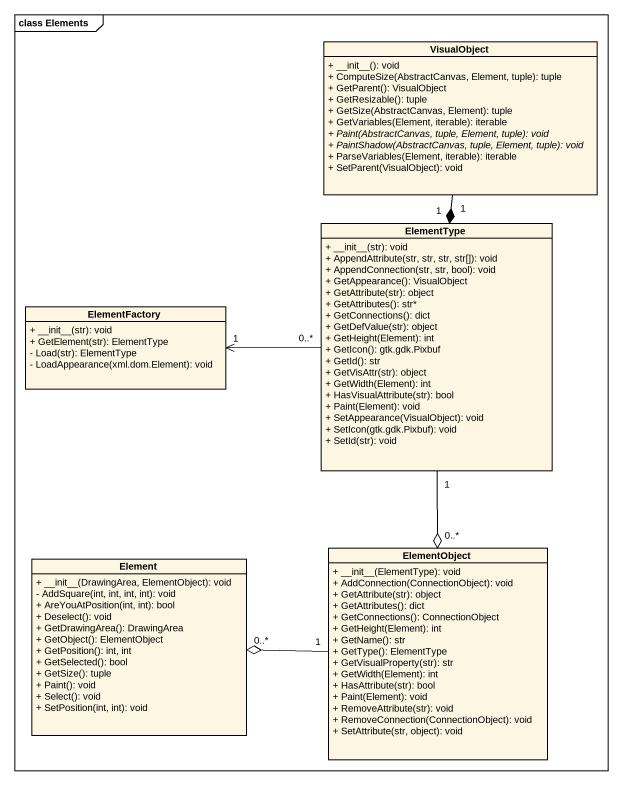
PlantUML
@startuml
mainframe class Elements
hide circle
hide empty members
skinparam classAttributeIconSize 0
class VisualObject {
  + ~__init~__(): void
  + ComputeSize(AbstractCanvas, Element, tuple): tuple
  + GetParent(): VisualObject
  + GetResizable(): tuple
  + GetSize(AbstractCanvas, Element): tuple
  + GetVariables(Element, iterable): iterable
  {abstract} + Paint(AbstractCanvas, tuple, Element, tuple): void
  {abstract} + PaintShadow(AbstractCanvas, tuple, Element, tuple): void
  + ParseVariables(Element, iterable): iterable
  + SetParent(VisualObject): void
}
class ElementType {
  + ~__init~__(str): void
  + AppendAttribute(str, str, str, str[]): void
  + AppendConnection(str, str, bool): void
  + GetAppearance(): VisualObject
  + GetAttribute(str): object
  + GetAttributes(): str*
  + GetConnections(): dict
  + GetDefValue(str): object
  + GetHeight(Element): int
  + GetIcon(): gtk.gdk.Pixbuf
  + GetId(): str
  + GetVisAttr(str): object
  + GetWidth(Element): int
  + HasVisualAttribute(str): bool
  + Paint(Element): void
  + SetAppearance(VisualObject): void
  + SetIcon(gtk.gdk.Pixbuf): void
  + SetId(str): void
}
class ElementFactory {
  + ~__init~__(str): void
  + GetElement(str): ElementType
  - Load(str): ElementType
  - LoadAppearance(xml.dom.Element): void
}
class Element {
  + ~__init~__(DrawingArea, ElementObject): void
  - AddSquare(int, int, int, int): void
  + AreYouAtPosition(int, int): bool
  + Deselect(): void
  + GetDrawingArea(): DrawingArea
  + GetObject(): ElementObject
  + GetPosition(): int, int
  + GetSelected(): bool
  + GetSize(): tuple
  + Paint(): void
  + Select(): void
  + SetPosition(int, int): void
}
class ElementObject {
  + ~__init~__(ElementType): void
  + AddConnection(ConnectionObject): void
  + GetAttribute(str): object
  + GetAttributes(): dict
  + GetConnections(): ConnectionObject
  + GetHeight(Element): int
  + GetName(): str
  + GetType(): ElementType
  + GetVisualProperty(str): str
  + GetWidth(Element): int
  + HasAttribute(str): bool
  + Paint(Element): void
  + RemoveAttribute(str): void
  + RemoveConnection(ConnectionObject): void
  + SetAttribute(str, object): void
}
VisualObject "1" --* "1" ElementType
ElementType "0..*" -left-> "1" ElementFactory
ElementType "1" --o "0..*" ElementObject
ElementObject "1" -left-o "0..*" Element
@enduml
